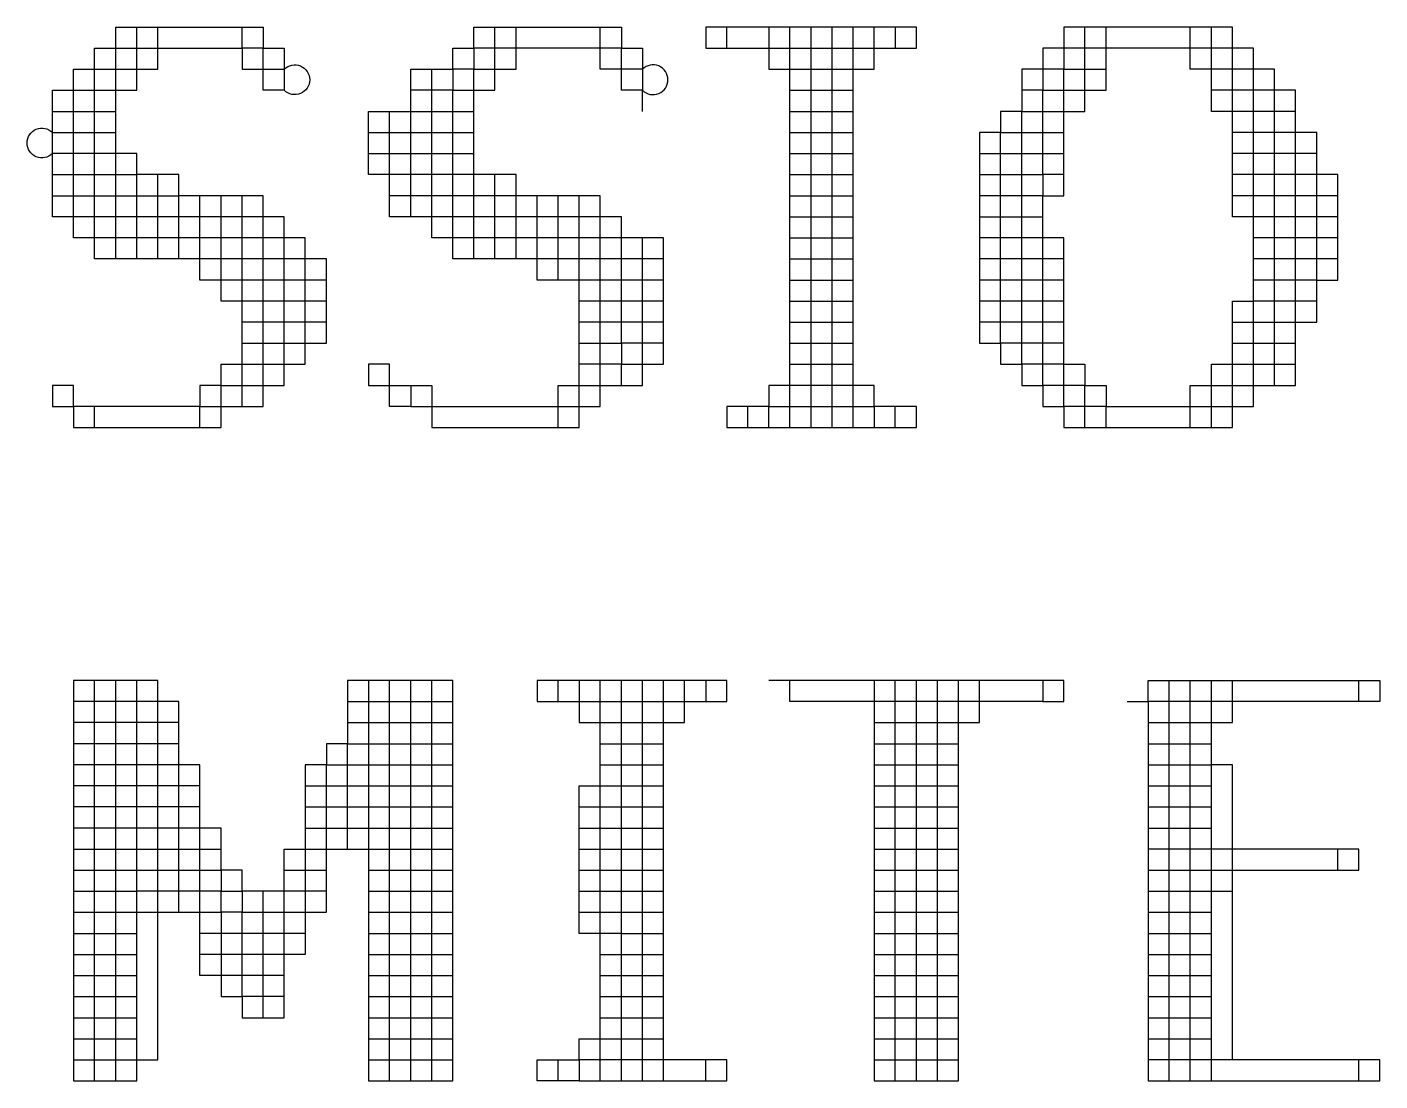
# Model space of a CAD drawing. Header units: millimetres. Extents: x 0 to 841, y 0 to 594.
# Drawn here: x 794.67 to 802.61, y 106.9 to 113.09 of the extents above; entities that cross this region are included whole.
import ezdxf
from ezdxf.enums import TextEntityAlignment as Align

# ---------------------------------------------------------------- set-up
doc = ezdxf.new("R2010")
doc.units = ezdxf.units.MM
doc.layers.add('TEXT', color=255, linetype='Continuous')
doc.styles.add('ECL', font='', dxfattribs={"width": 0.7, "height": 3})
doc.styles.get('ECL').set_extended_font_data('FangSong_GB2312')

# ---------------------------------------------------------------- blocks, each defined once
blk = doc.blocks.new('*U21')
at = {"color": 157, "linetype": 'Continuous'}
for points in [[(31.812, 4.7215), (31.6635, 4.7215), (31.6635, 4.87), (31.515, 4.87), (31.515, 5.0185), (31.3665, 5.0185), (31.3665, 5.167), (31.218, 5.167), (31.0695, 5.167), (30.921, 5.167), (30.7725, 5.167), (30.624, 5.167), (30.4755, 5.167), (30.327, 5.167), (30.1785, 5.167), (30.03, 5.167), (30.03, 5.3155), (30.03, 5.464), (30.03, 5.6125), (29.8815, 5.6125), (29.8815, 5.761), (29.8815, 5.9095), (29.8815, 6.058), (30.03, 6.058), (30.03, 6.2065), (30.1785, 6.2065), (30.1785, 6.355), (30.327, 6.355), (30.327, 6.5035), (31.3665, 6.5035), (31.3665, 6.355), (31.515, 6.355), (31.515, 6.2065), (31.515, 6.058), (31.3665, 6.058), (31.3665, 6.2065), (31.3665, 6.355), (31.218, 6.355), (31.218, 6.5035)], [(38.643, 5.9095), (38.643, 6.058), (38.4945, 6.058), (38.346, 6.058), (38.346, 6.2065), (38.1975, 6.2065), (38.049, 6.2065), (37.9005, 6.2065), (37.9005, 6.355), (37.752, 6.355), (37.6035, 6.355), (37.455, 6.355), (37.3065, 6.355), (37.158, 6.355), (37.0095, 6.355), (37.0095, 6.2065), (36.861, 6.2065), (36.861, 6.058), (36.7125, 6.058)], [(35.079, 6.058), (35.2275, 6.058), (35.376, 6.058), (35.5245, 6.058)], [(38.94, 5.3155), (38.7915, 5.3155), (38.643, 5.3155), (38.643, 5.464), (38.4945, 5.464), (38.4945, 5.6125), (38.346, 5.6125), (38.1975, 5.6125)], [(31.218, 4.276), (31.3665, 4.276), (31.515, 4.276), (31.6635, 4.276), (31.6635, 4.4245), (31.515, 4.4245), (31.3665, 4.4245), (31.218, 4.4245)], [(30.7725, 0.2665), (30.7725, 0.415), (30.7725, 0.5635), (30.7725, 0.712), (30.7725, 0.8605), (30.7725, 1.009), (30.7725, 1.1575), (30.7725, 1.306), (30.7725, 1.4545), (30.7725, 1.603), (30.7725, 1.7515), (30.624, 1.7515), (30.624, 1.9), (30.03, 1.9), (30.03, 1.7515), (30.03, 1.603), (30.03, 1.4545), (30.03, 1.306), (30.03, 1.1575), (30.03, 1.009), (30.03, 0.8605), (30.03, 0.712), (30.03, 0.5635), (30.03, 0.415), (30.03, 0.2665), (30.03, 0.118), (30.03, -0.0305), (30.03, -0.179), (30.03, -0.3275), (30.03, -0.476), (30.03, -0.6245), (30.03, -0.773), (30.03, -0.9215), (30.1785, -0.9215), (30.327, -0.9215), (30.327, -0.773), (30.327, -0.6245), (30.327, -0.476), (30.327, -0.3275), (30.327, -0.179), (30.327, -0.0305), (30.327, 0.118), (30.327, 0.2665), (30.327, 0.415), (30.327, 0.5635), (30.327, 0.712), (30.327, 0.8605), (30.327, 1.009), (30.327, 1.1575), (30.327, 1.306), (30.327, 1.4545), (30.327, 1.603), (30.327, 1.7515), (30.327, 1.9)], [(34.188, -0.9215), (34.188, -0.773), (34.188, -0.6245), (34.188, -0.476), (34.188, -0.3275), (34.188, -0.179), (34.188, -0.0305), (34.188, 0.118), (34.188, 0.2665), (34.188, 0.415), (34.188, 0.5635), (34.188, 0.712), (34.188, 0.8605), (34.188, 1.009), (34.188, 1.1575), (34.188, 1.306), (34.188, 1.4545), (34.188, 1.603), (34.188, 1.7515), (34.188, 1.9)], [(37.6035, 1.306), (37.752, 1.306), (37.9005, 1.306), (38.049, 1.306)], [(38.94, 0.5635), (39.0885, 0.5635), (39.0885, 0.712), (38.1975, 0.712), (38.049, 0.712), (37.9005, 0.712), (37.752, 0.712), (37.6035, 0.712)], [(30.03, 0.5635), (30.1785, 0.5635), (30.327, 0.5635), (30.4755, 0.5635)], [(30.03, 0.2665), (30.1785, 0.2665), (30.327, 0.2665), (30.4755, 0.2665)], [(30.03, 0.118), (30.1785, 0.118), (30.327, 0.118), (30.4755, 0.118)], [(39.0885, -0.9215), (39.237, -0.9215), (39.237, -0.773), (38.1975, -0.773), (38.049, -0.773), (37.9005, -0.773), (37.752, -0.773), (37.6035, -0.773)]]:
    blk.add_lwpolyline(points, dxfattribs=at)
at = {"color": 177, "linetype": 'Continuous'}
for points in [[(31.812, 4.573), (31.6635, 4.573), (31.6635, 4.7215), (31.515, 4.7215), (31.515, 4.87), (31.3665, 4.87), (31.3665, 5.0185), (31.218, 5.0185), (31.0695, 5.0185), (30.921, 5.0185), (30.7725, 5.0185), (30.624, 5.0185), (30.4755, 5.0185), (30.327, 5.0185), (30.1785, 5.0185), (30.1785, 5.167), (30.1785, 5.3155), (30.1785, 5.464), (30.1785, 5.6125), (30.03, 5.6125), (30.03, 5.761), (30.03, 5.9095), (30.1785, 5.9095), (30.1785, 6.058), (30.327, 6.058), (30.4755, 6.058), (30.4755, 6.2065), (30.624, 6.2065), (30.624, 6.355), (30.624, 6.5035)], [(36.4155, 5.6125), (36.564, 5.6125), (36.564, 5.761), (36.7125, 5.761), (36.7125, 5.9095), (36.861, 5.9095), (36.861, 6.058), (37.0095, 6.058), (37.0095, 6.2065), (37.158, 6.2065), (37.3065, 6.2065)], [(38.7915, 5.6125), (38.643, 5.6125), (38.643, 5.761), (38.4945, 5.761), (38.4945, 5.9095), (38.346, 5.9095), (38.346, 6.058), (38.1975, 6.058), (38.049, 6.058)], [(37.0095, 4.1275), (36.861, 4.1275), (36.861, 4.276), (36.7125, 4.276), (36.564, 4.276), (36.564, 4.4245), (36.564, 4.573), (36.564, 4.7215), (36.564, 4.87), (36.564, 5.0185), (36.564, 5.167), (36.564, 5.3155), (36.564, 5.464), (36.7125, 5.464), (36.7125, 5.6125), (36.861, 5.6125), (36.861, 5.761), (37.0095, 5.761)], [(37.3065, 3.682), (37.3065, 3.8305), (37.158, 3.8305), (37.158, 3.979), (37.0095, 3.979), (36.861, 3.979), (36.861, 4.1275), (36.7125, 4.1275), (36.7125, 4.276), (36.7125, 4.4245), (36.7125, 4.573), (36.7125, 4.7215), (36.7125, 4.87), (36.7125, 5.0185), (36.7125, 5.167), (36.7125, 5.3155), (36.7125, 5.464), (36.861, 5.464), (36.861, 5.6125), (37.0095, 5.6125)], [(29.8815, 5.464), (30.03, 5.464), (30.1785, 5.464), (30.327, 5.464), (30.4755, 5.464)], [(32.8515, 4.87), (32.8515, 5.0185), (32.8515, 5.167), (32.8515, 5.3155), (32.8515, 5.464)], [(33, 4.87), (33, 5.0185), (33, 5.167), (33, 5.3155), (33, 5.464)], [(29.8815, 5.3155), (30.03, 5.3155), (30.1785, 5.3155), (30.327, 5.3155), (30.4755, 5.3155), (30.624, 5.3155), (30.7725, 5.3155)], [(31.0695, 3.979), (31.0695, 4.1275), (31.218, 4.1275), (31.3665, 4.1275), (31.515, 4.1275), (31.515, 4.276), (31.515, 4.4245), (31.515, 4.573), (31.515, 4.7215), (31.3665, 4.7215), (31.3665, 4.87), (31.218, 4.87), (31.0695, 4.87), (30.921, 4.87), (30.921, 5.0185), (30.921, 5.167), (30.921, 5.3155)], [(30.921, 3.682), (31.0695, 3.682), (31.0695, 3.8305), (31.0695, 3.979), (31.218, 3.979), (31.3665, 3.979), (31.3665, 4.1275), (31.3665, 4.276), (31.3665, 4.4245), (31.3665, 4.573), (31.3665, 4.7215), (31.218, 4.7215), (31.0695, 4.7215), (31.0695, 4.87), (31.0695, 5.0185), (31.0695, 5.167), (31.0695, 5.3155)], [(33.4455, 4.7215), (33.4455, 4.87), (33.4455, 5.0185), (33.4455, 5.167), (33.4455, 5.3155)], [(35.079, 5.167), (35.2275, 5.167), (35.376, 5.167), (35.5245, 5.167)], [(38.1975, 4.4245), (38.346, 4.4245), (38.4945, 4.4245), (38.643, 4.4245), (38.643, 4.573), (38.4945, 4.573), (38.346, 4.573)], [(35.079, 4.276), (35.2275, 4.276), (35.376, 4.276), (35.5245, 4.276)], [(34.9305, 3.682), (34.9305, 3.8305), (35.079, 3.8305), (35.2275, 3.8305), (35.376, 3.8305), (35.5245, 3.8305), (35.673, 3.8305), (35.673, 3.682)], [(33.4455, 1.7515), (33.594, 1.7515), (33.7425, 1.7515), (33.891, 1.7515), (34.0395, 1.7515), (34.188, 1.7515), (34.3365, 1.7515), (34.3365, 1.9)], [(30.7725, 1.603), (30.624, 1.603), (30.624, 1.7515), (30.4755, 1.7515), (30.327, 1.7515), (30.1785, 1.7515), (30.03, 1.7515)], [(30.7725, 1.4545), (30.624, 1.4545), (30.624, 1.603), (30.4755, 1.603), (30.327, 1.603), (30.1785, 1.603), (30.03, 1.603)], [(31.9605, 1.603), (32.109, 1.603), (32.2575, 1.603), (32.406, 1.603), (32.5545, 1.603), (32.703, 1.603)], [(31.6635, 1.009), (31.812, 1.009), (31.812, 1.1575), (31.9605, 1.1575), (31.9605, 1.306), (32.109, 1.306), (32.2575, 1.306), (32.406, 1.306), (32.5545, 1.306), (32.703, 1.306)], [(31.6635, 0.8605), (31.812, 0.8605), (31.812, 1.009), (31.9605, 1.009), (31.9605, 1.1575), (32.109, 1.1575), (32.2575, 1.1575), (32.406, 1.1575), (32.5545, 1.1575), (32.703, 1.1575)], [(33.891, 1.1575), (34.0395, 1.1575), (34.188, 1.1575)], [(31.3665, -0.476), (31.3665, -0.3275), (31.3665, -0.179), (31.3665, -0.0305), (31.3665, 0.118), (31.3665, 0.2665), (31.3665, 0.415)], [(33.891, 0.118), (34.0395, 0.118), (34.188, 0.118)], [(32.109, -0.179), (32.2575, -0.179), (32.406, -0.179), (32.5545, -0.179), (32.703, -0.179)], [(32.109, -0.3275), (32.2575, -0.3275), (32.406, -0.3275), (32.5545, -0.3275), (32.703, -0.3275)], [(32.109, -0.476), (32.2575, -0.476), (32.406, -0.476), (32.5545, -0.476), (32.703, -0.476)], [(32.109, -0.6245), (32.2575, -0.6245), (32.406, -0.6245), (32.5545, -0.6245), (32.703, -0.6245)], [(33.891, -0.6245), (34.0395, -0.6245), (34.188, -0.6245)]]:
    blk.add_lwpolyline(points, dxfattribs=at)
at = {"color": 165, "linetype": 'Continuous'}
for points in [[(30.4755, 4.87), (30.4755, 5.0185), (30.4755, 5.167), (30.4755, 5.3155), (30.4755, 5.464), (30.4755, 5.6125), (30.327, 5.6125), (30.327, 5.761), (30.327, 5.9095), (30.327, 6.058), (30.327, 6.2065), (30.4755, 6.2065), (30.4755, 6.355), (30.4755, 6.5035)], [(32.406, 5.9095), (32.5545, 5.9095), (32.703, 5.9095), (32.8515, 5.9095), (32.8515, 6.058), (32.8515, 6.2065), (33, 6.2065), (33, 6.355), (33, 6.5035)], [(35.5245, 3.682), (35.5245, 3.8305), (35.5245, 3.979), (35.5245, 4.1275), (35.5245, 4.276), (35.5245, 4.4245), (35.5245, 4.573), (35.5245, 4.7215), (35.5245, 4.87), (35.5245, 5.0185), (35.5245, 5.167), (35.5245, 5.3155), (35.5245, 5.464), (35.5245, 5.6125), (35.5245, 5.761), (35.5245, 5.9095), (35.5245, 6.058), (35.5245, 6.2065), (35.5245, 6.355), (35.5245, 6.5035)], [(37.0095, 5.464), (37.0095, 5.6125), (37.0095, 5.761), (37.0095, 5.9095), (37.0095, 6.058), (37.158, 6.058), (37.158, 6.2065), (37.158, 6.355), (37.158, 6.5035)], [(32.406, 3.8305), (32.2575, 3.8305), (32.2575, 3.979), (32.5545, 3.979), (32.5545, 3.8305), (33.4455, 3.8305), (33.4455, 3.979), (33.594, 3.979), (33.7425, 3.979), (33.891, 3.979), (34.0395, 3.979), (34.0395, 4.1275), (34.188, 4.1275), (34.188, 4.276), (34.188, 4.4245), (34.188, 4.573), (34.188, 4.7215), (34.188, 4.87), (34.188, 5.0185), (33.891, 5.0185), (33.891, 5.167), (33.7425, 5.167), (33.7425, 5.3155), (33.1485, 5.3155), (33.1485, 5.464), (32.8515, 5.464), (32.703, 5.464), (32.5545, 5.464), (32.406, 5.464), (32.2575, 5.464), (32.109, 5.464), (32.109, 5.6125), (32.109, 5.761), (32.109, 5.9095), (32.406, 5.9095)], [(36.861, 5.0185), (36.861, 5.167), (36.861, 5.3155), (36.7125, 5.3155), (36.564, 5.3155), (36.4155, 5.3155)], [(37.0095, 4.87), (36.861, 4.87), (36.861, 5.0185), (36.7125, 5.0185), (36.564, 5.0185), (36.4155, 5.0185)], [(37.0095, 4.7215), (36.861, 4.7215), (36.861, 4.87), (36.7125, 4.87), (36.564, 4.87), (36.4155, 4.87)], [(37.0095, 4.1275), (37.158, 4.1275), (37.158, 3.979), (37.3065, 3.979), (37.3065, 3.8305), (37.9005, 3.8305), (37.9005, 3.979), (38.049, 3.979), (38.049, 4.1275), (38.1975, 4.1275), (38.346, 4.1275), (38.4945, 4.1275), (38.643, 4.1275)], [(32.109, 1.9), (32.109, 1.7515), (32.109, 1.603), (32.109, 1.4545), (32.109, 1.306), (32.109, 1.1575), (32.109, 1.009), (32.109, 0.8605), (32.109, 0.712), (32.109, 0.5635), (32.109, 0.415), (32.109, 0.2665), (32.109, 0.118), (32.109, -0.0305), (32.109, -0.179), (32.109, -0.3275), (32.109, -0.476), (32.109, -0.6245), (32.109, -0.773), (32.109, -0.9215), (32.2575, -0.9215), (32.406, -0.9215), (32.5545, -0.9215), (32.703, -0.9215), (32.703, -0.773), (32.703, -0.6245), (32.703, -0.476), (32.703, -0.3275), (32.703, -0.179), (32.703, -0.0305), (32.703, 0.118), (32.703, 0.2665), (32.703, 0.415), (32.703, 0.5635), (32.703, 0.712), (32.703, 0.8605), (32.703, 1.009), (32.703, 1.1575), (32.703, 1.306), (32.703, 1.4545), (32.703, 1.603), (32.703, 1.7515), (32.703, 1.9), (31.9605, 1.9), (31.9605, 1.7515), (31.9605, 1.603), (31.9605, 1.4545), (31.812, 1.4545), (31.812, 1.306), (31.6635, 1.306), (31.6635, 1.1575), (31.6635, 1.009), (31.6635, 0.8605), (31.6635, 0.712), (31.6635, 0.5635), (31.6635, 0.415), (31.6635, 0.2665), (31.6635, 0.118), (31.6635, -0.0305), (31.515, -0.0305), (31.3665, -0.0305), (31.218, -0.0305), (31.218, 0.118), (31.0695, 0.118), (30.921, 0.118)], [(37.6035, 1.603), (37.752, 1.603), (37.9005, 1.603), (38.049, 1.603), (38.1975, 1.603), (38.1975, 1.7515), (38.1975, 1.9)], [(31.812, 0.415), (31.6635, 0.415), (31.515, 0.415), (31.218, 0.415), (31.218, 0.5635), (31.0695, 0.5635), (31.0695, 0.712), (31.0695, 0.8605), (30.921, 0.8605), (30.7725, 0.8605), (30.624, 0.8605), (30.624, 1.009), (30.4755, 1.009), (30.327, 1.009), (30.1785, 1.009), (30.03, 1.009)], [(30.624, 0.712), (30.624, 0.8605), (30.4755, 0.8605), (30.327, 0.8605), (30.1785, 0.8605), (30.03, 0.8605)], [(37.6035, 0.415), (37.752, 0.415), (37.9005, 0.415), (38.049, 0.415), (38.1975, 0.415), (38.1975, 0.5635), (38.1975, 0.712)], [(30.4755, 0.5635), (30.624, 0.5635), (30.7725, 0.5635), (30.921, 0.5635), (31.0695, 0.5635), (31.0695, 0.415), (31.218, 0.415), (31.218, 0.2665), (31.3665, 0.2665), (31.515, 0.2665), (31.6635, 0.2665), (31.812, 0.2665), (31.812, 0.415), (31.812, 0.5635)]]:
    blk.add_lwpolyline(points, dxfattribs=at)
at = {"color": 251, "linetype": 'Continuous'}
for points in [[(32.406, 5.167), (32.406, 5.3155), (32.406, 5.464), (32.406, 5.6125), (32.406, 5.761), (32.406, 5.9095), (32.406, 6.058), (32.406, 6.2065), (32.703, 6.2065), (32.703, 6.355), (32.8515, 6.355), (32.8515, 6.5035), (33.891, 6.5035), (33.891, 6.355), (34.0395, 6.355), (34.0395, 6.2065), (34.0395, 6.058, 2.414214), (34.0395, 6.2065), (33.891, 6.2065), (33.7425, 6.2065), (33.7425, 6.355), (33.594, 6.355), (33.4455, 6.355), (33.297, 6.355), (33.1485, 6.355), (33, 6.355), (32.8515, 6.355), (32.8515, 6.2065), (32.703, 6.2065), (32.703, 6.058), (32.5545, 6.058), (32.406, 6.058)], [(29.8815, 5.9095), (30.03, 5.9095), (30.03, 6.058), (30.1785, 6.058), (30.1785, 6.2065), (30.327, 6.2065), (30.327, 6.355), (30.4755, 6.355), (30.624, 6.355), (30.7725, 6.355), (30.921, 6.355), (31.0695, 6.355), (31.218, 6.355), (31.218, 6.2065), (31.3665, 6.2065), (31.515, 6.2065, -2.414214), (31.515, 6.058)]]:
    blk.add_lwpolyline(points, format="xyb", dxfattribs=at)
at = {"color": 147, "linetype": 'Continuous'}
for points in [[(33.1485, 4.87), (33.1485, 5.0185), (33, 5.0185), (32.8515, 5.0185), (32.703, 5.0185), (32.703, 5.167), (32.703, 5.3155), (32.703, 5.464), (32.703, 5.6125), (32.703, 5.761), (32.703, 5.9095), (32.703, 6.058), (32.8515, 6.058), (33, 6.058), (33, 6.2065), (33.1485, 6.2065), (33.1485, 6.355), (33.1485, 6.5035)], [(38.94, 5.167), (38.7915, 5.167), (38.643, 5.167), (38.643, 5.3155), (38.4945, 5.3155), (38.4945, 5.464), (38.346, 5.464), (38.1975, 5.464)], [(38.94, 5.0185), (38.7915, 5.0185), (38.643, 5.0185), (38.643, 5.167), (38.4945, 5.167), (38.4945, 5.3155), (38.346, 5.3155), (38.1975, 5.3155)]]:
    blk.add_lwpolyline(points, dxfattribs=at)
at = {"color": 252, "linetype": 'Continuous'}
for points in [[(34.0395, 5.9095), (34.0395, 6.058), (33.891, 6.058), (33.891, 6.2065), (33.891, 6.355), (33.7425, 6.355), (33.7425, 6.5035)], [(35.8215, 6.5035), (35.8215, 6.355), (35.97, 6.355), (35.97, 6.5035), (34.485, 6.5035), (34.485, 6.355), (34.6335, 6.355), (34.6335, 6.5035)], [(38.4945, 5.167), (38.346, 5.167), (38.1975, 5.167), (38.1975, 5.3155), (38.1975, 5.464), (38.1975, 5.6125), (38.1975, 5.761), (38.1975, 5.9095), (38.049, 5.9095), (38.049, 6.058), (38.049, 6.2065), (38.049, 6.355), (38.049, 6.5035)], [(30.03, 3.8305), (30.03, 3.979), (29.8815, 3.979), (29.8815, 3.8305), (30.03, 3.8305)], [(31.0695, 3.979), (30.921, 3.979), (30.921, 3.8305), (30.03, 3.8305), (30.03, 3.682), (30.1785, 3.682), (30.1785, 3.8305)], [(33.7425, -0.9215), (33.7425, -0.773), (33.7425, -0.6245), (33.7425, -0.476), (33.7425, -0.3275), (33.7425, -0.179), (33.7425, -0.0305), (33.7425, 0.118), (33.7425, 0.2665), (33.7425, 0.415), (33.7425, 0.5635), (33.7425, 0.712), (33.7425, 0.8605), (33.7425, 1.009), (33.7425, 1.1575), (33.7425, 1.306), (33.7425, 1.4545), (33.7425, 1.603), (33.7425, 1.7515), (33.7425, 1.9)], [(33.4455, -0.9215), (33.297, -0.9215), (33.297, -0.773), (33.594, -0.773), (33.594, -0.6245), (33.7425, -0.6245), (33.891, -0.6245)]]:
    blk.add_lwpolyline(points, dxfattribs=at)
at = {"color": 251, "linetype": 'Continuous'}
for points in [[(34.9305, 6.5035), (34.9305, 6.355), (34.9305, 6.2065), (35.079, 6.2065), (35.2275, 6.2065), (35.376, 6.2065), (35.5245, 6.2065), (35.673, 6.2065), (35.673, 6.355), (35.673, 6.5035)], [(34.188, 4.573), (34.0395, 4.573), (33.891, 4.573), (33.891, 4.7215), (33.7425, 4.7215), (33.594, 4.7215), (33.4455, 4.7215), (33.297, 4.7215), (33.297, 4.87), (33.1485, 4.87), (33, 4.87), (32.8515, 4.87), (32.703, 4.87), (32.703, 5.0185), (32.5545, 5.0185), (32.5545, 5.167), (32.406, 5.167), (32.2575, 5.167), (32.2575, 5.3155), (32.2575, 5.464), (32.2575, 5.6125), (32.2575, 5.761), (32.2575, 5.9095)], [(38.049, 3.682), (38.049, 3.8305), (38.1975, 3.8305), (38.1975, 3.979), (38.1975, 4.1275), (38.1975, 4.276), (38.1975, 4.4245), (38.1975, 4.573), (38.346, 4.573)], [(34.782, 3.682), (34.9305, 3.682), (35.079, 3.682), (35.2275, 3.682), (35.376, 3.682), (35.5245, 3.682), (35.673, 3.682), (35.8215, 3.682), (35.8215, 3.8305)], [(34.485, 1.9), (34.485, 1.7515), (34.6335, 1.7515), (34.6335, 1.9), (33.297, 1.9), (33.297, 1.7515), (33.4455, 1.7515), (33.4455, 1.9)], [(36.861, 1.9), (36.861, 1.7515), (37.0095, 1.7515), (37.0095, 1.9), (34.9305, 1.9)], [(37.455, 1.7515), (37.6035, 1.7515), (37.6035, 1.9), (39.237, 1.9), (39.237, 1.7515), (39.0885, 1.7515), (39.0885, 1.9)], [(31.515, -0.3275), (31.3665, -0.3275), (31.218, -0.3275), (31.218, -0.179), (31.0695, -0.179), (30.921, -0.179), (30.921, -0.0305), (30.921, 0.118), (30.921, 0.2665), (30.921, 0.415), (30.921, 0.5635), (30.921, 0.712), (30.921, 0.8605), (30.921, 1.009), (30.921, 1.1575), (30.921, 1.306), (30.7725, 1.306)], [(33.594, 1.009), (33.7425, 1.009), (33.891, 1.009), (34.0395, 1.009), (34.188, 1.009)], [(33.594, 0.8605), (33.7425, 0.8605), (33.891, 0.8605), (34.0395, 0.8605), (34.188, 0.8605)], [(33.594, 0.712), (33.7425, 0.712), (33.891, 0.712), (34.0395, 0.712), (34.188, 0.712)], [(33.594, 0.5635), (33.7425, 0.5635), (33.891, 0.5635), (34.0395, 0.5635), (34.188, 0.5635)], [(33.594, 0.415), (33.7425, 0.415), (33.891, 0.415), (34.0395, 0.415), (34.188, 0.415)], [(33.594, 0.2665), (33.7425, 0.2665), (33.891, 0.2665), (34.0395, 0.2665), (34.188, 0.2665)], [(33.594, -0.9215), (33.7425, -0.9215), (33.891, -0.9215), (34.0395, -0.9215), (34.188, -0.9215), (34.3365, -0.9215), (34.485, -0.9215), (34.485, -0.773)]]:
    blk.add_lwpolyline(points, dxfattribs=at)
at = {"color": 217, "linetype": 'Continuous'}
blk.add_lwpolyline([(35.079, 3.682), (35.079, 3.8305), (35.079, 3.979), (35.079, 4.1275), (35.079, 4.276), (35.079, 4.4245), (35.079, 4.573), (35.079, 4.7215), (35.079, 4.87), (35.079, 5.0185), (35.079, 5.167), (35.079, 5.3155), (35.079, 5.464), (35.079, 5.6125), (35.079, 5.761), (35.079, 5.9095), (35.079, 6.058), (35.079, 6.2065), (35.079, 6.355), (35.079, 6.5035)], dxfattribs=at)
at = {"color": 166, "linetype": 'Continuous'}
for points in [[(35.2275, 3.682), (35.2275, 3.8305), (35.2275, 3.979), (35.2275, 4.1275), (35.2275, 4.276), (35.2275, 4.4245), (35.2275, 4.573), (35.2275, 4.7215), (35.2275, 4.87), (35.2275, 5.0185), (35.2275, 5.167), (35.2275, 5.3155), (35.2275, 5.464), (35.2275, 5.6125), (35.2275, 5.761), (35.2275, 5.9095), (35.2275, 6.058), (35.2275, 6.2065), (35.2275, 6.355), (35.2275, 6.5035)], [(34.188, 4.7215), (34.0395, 4.7215), (33.891, 4.7215), (33.891, 4.87), (33.7425, 4.87), (33.7425, 5.0185), (33.594, 5.0185), (33.4455, 5.0185), (33.297, 5.0185), (33.1485, 5.0185), (33.1485, 5.167), (33, 5.167), (32.8515, 5.167), (32.703, 5.167), (32.5545, 5.167), (32.5545, 5.3155), (32.5545, 5.464), (32.5545, 5.6125), (32.5545, 5.761), (32.5545, 5.9095), (32.5545, 6.058), (32.5545, 6.2065)], [(38.4945, 3.979), (38.4945, 4.1275), (38.4945, 4.276), (38.4945, 4.4245), (38.4945, 4.573), (38.4945, 4.7215), (38.4945, 4.87), (38.4945, 5.0185), (38.4945, 5.167)], [(32.2575, -0.9215), (32.2575, -0.773), (32.2575, -0.6245), (32.2575, -0.476), (32.2575, -0.3275), (32.2575, -0.179), (32.2575, -0.0305), (32.2575, 0.118), (32.2575, 0.2665), (32.2575, 0.415), (32.2575, 0.5635), (32.2575, 0.712), (32.2575, 0.8605), (32.2575, 1.009), (32.2575, 1.1575), (32.2575, 1.306), (32.2575, 1.4545), (32.2575, 1.603), (32.2575, 1.7515), (32.2575, 1.9)], [(32.406, -0.9215), (32.406, -0.773), (32.406, -0.6245), (32.406, -0.476), (32.406, -0.3275), (32.406, -0.179), (32.406, -0.0305), (32.406, 0.118), (32.406, 0.2665), (32.406, 0.415), (32.406, 0.5635), (32.406, 0.712), (32.406, 0.8605), (32.406, 1.009), (32.406, 1.1575), (32.406, 1.306), (32.406, 1.4545), (32.406, 1.603), (32.406, 1.7515), (32.406, 1.9)], [(34.0395, -0.9215), (34.0395, -0.773), (34.0395, -0.6245), (34.0395, -0.476), (34.0395, -0.3275), (34.0395, -0.179), (34.0395, -0.0305), (34.0395, 0.118), (34.0395, 0.2665), (34.0395, 0.415), (34.0395, 0.5635), (34.0395, 0.712), (34.0395, 0.8605), (34.0395, 1.009), (34.0395, 1.1575), (34.0395, 1.306), (34.0395, 1.4545), (34.0395, 1.603), (34.0395, 1.7515), (34.0395, 1.9)], [(36.1185, -0.9215), (36.1185, -0.773), (36.1185, -0.6245), (36.1185, -0.476), (36.1185, -0.3275), (36.1185, -0.179), (36.1185, -0.0305), (36.1185, 0.118), (36.1185, 0.2665), (36.1185, 0.415), (36.1185, 0.5635), (36.1185, 0.712), (36.1185, 0.8605), (36.1185, 1.009), (36.1185, 1.1575), (36.1185, 1.306), (36.1185, 1.4545), (36.1185, 1.603), (36.1185, 1.7515), (36.1185, 1.9)], [(37.752, -0.9215), (37.752, -0.773), (37.752, -0.6245), (37.752, -0.476), (37.752, -0.3275), (37.752, -0.179), (37.752, -0.0305), (37.752, 0.118), (37.752, 0.2665), (37.752, 0.415), (37.752, 0.5635), (37.752, 0.712), (37.752, 0.8605), (37.752, 1.009), (37.752, 1.1575), (37.752, 1.306), (37.752, 1.4545), (37.752, 1.603), (37.752, 1.7515), (37.752, 1.9)]]:
    blk.add_lwpolyline(points, dxfattribs=at)
at = {"color": 156, "linetype": 'Continuous'}
for points in [[(35.376, 3.682), (35.376, 3.8305), (35.376, 3.979), (35.376, 4.1275), (35.376, 4.276), (35.376, 4.4245), (35.376, 4.573), (35.376, 4.7215), (35.376, 4.87), (35.376, 5.0185), (35.376, 5.167), (35.376, 5.3155), (35.376, 5.464), (35.376, 5.6125), (35.376, 5.761), (35.376, 5.9095), (35.376, 6.058), (35.376, 6.2065), (35.376, 6.355), (35.376, 6.5035)], [(30.7725, 4.87), (30.7725, 5.0185), (30.7725, 5.167), (30.7725, 5.3155)], [(34.188, 4.87), (34.0395, 4.87), (33.891, 4.87), (33.891, 5.0185), (33.7425, 5.0185), (33.7425, 5.167), (33.594, 5.167), (33.4455, 5.167), (33.297, 5.167), (33.1485, 5.167), (33.1485, 5.3155), (33, 5.3155), (32.8515, 5.3155), (32.703, 5.3155), (32.5545, 5.3155), (32.406, 5.3155), (32.2575, 5.3155)], [(38.7915, 4.7215), (38.643, 4.7215), (38.643, 4.87), (38.4945, 4.87), (38.346, 4.87)], [(30.4755, 0.8605), (30.4755, 1.009), (30.4755, 1.1575), (30.4755, 1.306), (30.4755, 1.4545), (30.4755, 1.603), (30.4755, 1.7515), (30.4755, 1.9)], [(37.9005, -0.9215), (37.9005, -0.773), (37.9005, -0.6245), (37.9005, -0.476), (37.9005, -0.3275), (37.9005, -0.179), (37.9005, -0.0305), (37.9005, 0.118), (37.9005, 0.2665), (37.9005, 0.415), (37.9005, 0.5635), (37.9005, 0.712), (37.9005, 0.8605), (37.9005, 1.009), (37.9005, 1.1575), (37.9005, 1.306), (37.9005, 1.4545), (37.9005, 1.603), (37.9005, 1.7515), (37.9005, 1.9)], [(30.7725, 1.306), (30.624, 1.306), (30.624, 1.4545), (30.4755, 1.4545), (30.327, 1.4545), (30.1785, 1.4545), (30.03, 1.4545)], [(30.921, 1.1575), (30.7725, 1.1575), (30.624, 1.1575), (30.624, 1.306), (30.4755, 1.306), (30.327, 1.306), (30.1785, 1.306), (30.03, 1.306)], [(30.921, 1.009), (30.7725, 1.009), (30.624, 1.009), (30.624, 1.1575), (30.4755, 1.1575), (30.327, 1.1575), (30.1785, 1.1575), (30.03, 1.1575)], [(32.109, 0.415), (32.2575, 0.415), (32.406, 0.415), (32.5545, 0.415), (32.703, 0.415)], [(32.109, 0.2665), (32.2575, 0.2665), (32.406, 0.2665), (32.5545, 0.2665), (32.703, 0.2665)], [(32.109, 0.118), (32.2575, 0.118), (32.406, 0.118), (32.5545, 0.118), (32.703, 0.118)], [(32.109, -0.0305), (32.2575, -0.0305), (32.406, -0.0305), (32.5545, -0.0305), (32.703, -0.0305)]]:
    blk.add_lwpolyline(points, dxfattribs=at)
at = {"color": 175, "linetype": 'Continuous'}
for points in [[(36.4155, 5.464), (36.564, 5.464), (36.564, 5.6125), (36.7125, 5.6125), (36.7125, 5.761), (36.861, 5.761), (36.861, 5.9095), (37.0095, 5.9095), (37.158, 5.9095), (37.158, 6.058), (37.3065, 6.058), (37.3065, 6.2065), (37.3065, 6.355), (37.3065, 6.5035)], [(37.9005, 3.682), (37.9005, 3.8305), (38.049, 3.8305), (38.049, 3.979), (38.1975, 3.979), (38.346, 3.979), (38.4945, 3.979), (38.643, 3.979), (38.643, 4.1275), (38.643, 4.276), (38.643, 4.4245), (38.7915, 4.4245), (38.7915, 4.573), (38.7915, 4.7215), (38.7915, 4.87), (38.7915, 5.0185), (38.7915, 5.167), (38.7915, 5.3155), (38.7915, 5.464), (38.7915, 5.6125), (38.7915, 5.761), (38.643, 5.761), (38.643, 5.9095), (38.4945, 5.9095), (38.4945, 6.058), (38.4945, 6.2065), (38.346, 6.2065), (38.346, 6.355), (38.1975, 6.355), (38.1975, 6.5035), (37.0095, 6.5035), (37.0095, 6.355), (36.861, 6.355), (36.861, 6.2065), (36.7125, 6.2065), (36.7125, 6.058), (36.7125, 5.9095), (36.564, 5.9095), (36.564, 5.761), (36.4155, 5.761), (36.4155, 5.6125), (36.4155, 5.464), (36.4155, 5.3155), (36.4155, 5.167), (36.4155, 5.0185), (36.4155, 4.87), (36.4155, 4.7215), (36.4155, 4.573), (36.4155, 4.4245), (36.4155, 4.276), (36.564, 4.276), (36.564, 4.1275), (36.7125, 4.1275), (36.7125, 3.979), (36.861, 3.979), (36.861, 3.8305), (37.0095, 3.8305), (37.0095, 3.682), (37.158, 3.682), (37.3065, 3.682), (37.455, 3.682), (37.6035, 3.682), (37.752, 3.682), (37.9005, 3.682), (38.049, 3.682), (38.1975, 3.682), (38.1975, 3.8305), (38.346, 3.8305), (38.346, 3.979), (38.346, 4.1275), (38.346, 4.276), (38.346, 4.4245), (38.346, 4.573), (38.346, 4.7215), (38.346, 4.87), (38.346, 5.0185), (38.346, 5.167), (38.346, 5.3155), (38.346, 5.464), (38.346, 5.6125), (38.346, 5.761), (38.346, 5.9095), (38.1975, 5.9095), (38.1975, 6.058), (38.1975, 6.2065), (38.1975, 6.355), (38.049, 6.355), (37.9005, 6.355), (37.9005, 6.5035)], [(32.109, 5.761), (32.2575, 5.761), (32.406, 5.761), (32.5545, 5.761), (32.703, 5.761), (32.8515, 5.761)], [(32.109, 5.6125), (32.2575, 5.6125), (32.406, 5.6125), (32.5545, 5.6125), (32.703, 5.6125), (32.8515, 5.6125)], [(37.0095, 4.573), (36.861, 4.573), (36.861, 4.7215), (36.7125, 4.7215), (36.564, 4.7215), (36.4155, 4.7215)], [(37.0095, 4.4245), (36.861, 4.4245), (36.861, 4.573), (36.7125, 4.573), (36.564, 4.573), (36.4155, 4.573)], [(35.673, 1.603), (35.8215, 1.603), (35.97, 1.603), (36.1185, 1.603), (36.267, 1.603), (36.4155, 1.603), (36.4155, 1.7515), (36.4155, 1.9)], [(30.921, 0.2665), (31.0695, 0.2665), (31.0695, 0.118), (31.0695, -0.0305), (31.0695, -0.179), (31.0695, -0.3275), (31.218, -0.3275), (31.218, -0.476), (31.3665, -0.476), (31.515, -0.476), (31.515, -0.3275), (31.515, -0.179), (31.515, -0.0305), (31.515, 0.118), (31.515, 0.2665), (31.515, 0.415), (31.515, 0.5635), (31.515, 0.712), (31.6635, 0.712), (31.812, 0.712), (31.812, 0.8605), (31.9605, 0.8605), (31.9605, 1.009), (32.109, 1.009), (32.2575, 1.009), (32.406, 1.009), (32.5545, 1.009), (32.703, 1.009)], [(31.515, 0.5635), (31.6635, 0.5635), (31.812, 0.5635), (31.812, 0.712), (31.9605, 0.712), (31.9605, 0.8605), (32.109, 0.8605), (32.2575, 0.8605), (32.406, 0.8605), (32.5545, 0.8605), (32.703, 0.8605)], [(31.6635, 0.118), (31.515, 0.118), (31.3665, 0.118), (31.218, 0.118), (31.218, 0.2665), (31.0695, 0.2665), (31.0695, 0.415), (30.921, 0.415), (30.7725, 0.415), (30.624, 0.415), (30.4755, 0.415)]]:
    blk.add_lwpolyline(points, dxfattribs=at)
at = {"color": 167, "linetype": 'Continuous'}
for points in [[(34.6335, 6.355), (34.782, 6.355), (34.9305, 6.355), (35.079, 6.355), (35.2275, 6.355), (35.376, 6.355), (35.5245, 6.355), (35.673, 6.355), (35.8215, 6.355)], [(30.327, 4.87), (30.327, 5.0185), (30.327, 5.167), (30.327, 5.3155), (30.327, 5.464), (30.327, 5.6125), (30.1785, 5.6125), (30.1785, 5.761), (30.1785, 5.9095), (30.327, 5.9095)], [(35.079, 5.9095), (35.2275, 5.9095), (35.376, 5.9095), (35.5245, 5.9095)], [(29.8815, 5.761), (30.03, 5.761), (30.1785, 5.761), (30.327, 5.761)], [(35.079, 5.761), (35.2275, 5.761), (35.376, 5.761), (35.5245, 5.761)], [(38.7915, 5.464), (38.643, 5.464), (38.643, 5.6125), (38.4945, 5.6125), (38.4945, 5.761), (38.346, 5.761), (38.1975, 5.761)], [(35.079, 5.6125), (35.2275, 5.6125), (35.376, 5.6125), (35.5245, 5.6125)], [(30.624, 4.87), (30.624, 5.0185), (30.624, 5.167), (30.624, 5.3155), (30.624, 5.464)], [(36.4155, 5.167), (36.564, 5.167), (36.7125, 5.167), (36.861, 5.167)], [(33.594, 4.276), (33.7425, 4.276), (33.891, 4.276), (33.891, 4.1275), (34.0395, 4.1275), (34.0395, 4.276), (34.0395, 4.4245), (34.0395, 4.573), (34.0395, 4.7215), (34.0395, 4.87), (34.0395, 5.0185)], [(35.079, 5.0185), (35.2275, 5.0185), (35.376, 5.0185), (35.5245, 5.0185)], [(35.079, 4.87), (35.2275, 4.87), (35.376, 4.87), (35.5245, 4.87)], [(35.079, 4.7215), (35.2275, 4.7215), (35.376, 4.7215), (35.5245, 4.7215)], [(38.7915, 4.573), (38.643, 4.573), (38.643, 4.7215), (38.4945, 4.7215), (38.346, 4.7215)], [(35.079, 4.573), (35.2275, 4.573), (35.376, 4.573), (35.5245, 4.573)], [(35.079, 4.4245), (35.2275, 4.4245), (35.376, 4.4245), (35.5245, 4.4245)], [(38.1975, 4.276), (38.346, 4.276), (38.4945, 4.276), (38.643, 4.276)], [(35.079, 4.1275), (35.2275, 4.1275), (35.376, 4.1275), (35.5245, 4.1275)], [(39.0885, 1.7515), (38.94, 1.7515), (38.7915, 1.7515), (38.643, 1.7515), (38.4945, 1.7515), (38.346, 1.7515), (38.1975, 1.7515), (38.049, 1.7515), (37.9005, 1.7515), (37.752, 1.7515), (37.6035, 1.7515), (37.6035, 1.603), (37.6035, 1.4545), (37.6035, 1.306), (37.6035, 1.1575), (37.6035, 1.009), (37.6035, 0.8605), (37.6035, 0.712), (37.6035, 0.5635), (37.6035, 0.415), (37.6035, 0.2665), (37.6035, 0.118), (37.6035, -0.0305), (37.6035, -0.179), (37.6035, -0.3275), (37.6035, -0.476), (37.6035, -0.6245), (37.6035, -0.773), (37.6035, -0.9215), (37.752, -0.9215), (37.9005, -0.9215), (38.049, -0.9215), (38.1975, -0.9215), (38.346, -0.9215), (38.4945, -0.9215), (38.643, -0.9215), (38.7915, -0.9215), (38.94, -0.9215), (39.0885, -0.9215), (39.0885, -0.773)], [(31.6635, 1.1575), (31.812, 1.1575), (31.812, 1.306), (31.9605, 1.306), (31.9605, 1.4545), (32.109, 1.4545), (32.2575, 1.4545), (32.406, 1.4545), (32.5545, 1.4545), (32.703, 1.4545)], [(37.6035, 1.4545), (37.752, 1.4545), (37.9005, 1.4545), (38.049, 1.4545)], [(37.6035, 1.1575), (37.752, 1.1575), (37.9005, 1.1575), (38.049, 1.1575)], [(37.6035, 1.009), (37.752, 1.009), (37.9005, 1.009), (38.049, 1.009)], [(37.6035, 0.8605), (37.752, 0.8605), (37.9005, 0.8605), (38.049, 0.8605)], [(30.03, 0.712), (30.1785, 0.712), (30.327, 0.712), (30.4755, 0.712)], [(37.6035, 0.5635), (37.752, 0.5635), (37.9005, 0.5635), (38.049, 0.5635), (38.1975, 0.5635), (38.346, 0.5635), (38.4945, 0.5635), (38.643, 0.5635), (38.7915, 0.5635), (38.94, 0.5635), (38.94, 0.712)], [(30.03, 0.415), (30.1785, 0.415), (30.327, 0.415), (30.4755, 0.415)], [(37.6035, 0.2665), (37.752, 0.2665), (37.9005, 0.2665), (38.049, 0.2665)], [(30.03, -0.0305), (30.1785, -0.0305), (30.327, -0.0305), (30.4755, -0.0305)], [(33.7425, -0.0305), (33.891, -0.0305), (34.0395, -0.0305), (34.188, -0.0305)], [(37.6035, -0.0305), (37.752, -0.0305), (37.9005, -0.0305), (38.049, -0.0305)], [(30.03, -0.179), (30.1785, -0.179), (30.327, -0.179), (30.4755, -0.179)], [(33.7425, -0.179), (33.891, -0.179), (34.0395, -0.179), (34.188, -0.179)], [(37.6035, -0.179), (37.752, -0.179), (37.9005, -0.179), (38.049, -0.179)], [(30.03, -0.3275), (30.1785, -0.3275), (30.327, -0.3275), (30.4755, -0.3275)], [(33.7425, -0.3275), (33.891, -0.3275), (34.0395, -0.3275), (34.188, -0.3275)], [(37.6035, -0.3275), (37.752, -0.3275), (37.9005, -0.3275), (38.049, -0.3275)], [(30.03, -0.476), (30.1785, -0.476), (30.327, -0.476), (30.4755, -0.476)], [(33.7425, -0.476), (33.891, -0.476), (34.0395, -0.476), (34.188, -0.476)], [(37.6035, -0.476), (37.752, -0.476), (37.9005, -0.476), (38.049, -0.476)], [(30.03, -0.6245), (30.1785, -0.6245), (30.327, -0.6245), (30.4755, -0.6245)], [(37.6035, -0.6245), (37.752, -0.6245), (37.9005, -0.6245), (38.049, -0.6245)]]:
    blk.add_lwpolyline(points, dxfattribs=at)
at = {"color": 161, "linetype": 'Continuous'}
for points in [[(32.8515, 5.464), (32.8515, 5.6125), (32.8515, 5.761), (32.8515, 5.9095)], [(38.1975, 0.712), (38.1975, 0.8605), (38.1975, 1.009), (38.1975, 1.1575), (38.1975, 1.306), (38.049, 1.306)], [(30.327, -0.9215), (30.4755, -0.9215), (30.4755, -0.773), (30.624, -0.773), (30.624, -0.6245), (30.624, -0.476), (30.624, -0.3275), (30.624, -0.179), (30.624, -0.0305), (30.624, 0.118), (30.624, 0.2665), (30.624, 0.415), (30.624, 0.5635), (30.624, 0.712)]]:
    blk.add_lwpolyline(points, dxfattribs=at)
at = {"color": 185, "linetype": 'Continuous'}
blk.add_lwpolyline([(31.812, 4.4245), (31.6635, 4.4245), (31.6635, 4.573), (31.515, 4.573), (31.3665, 4.573), (31.218, 4.573), (31.0695, 4.573), (31.0695, 4.7215), (30.921, 4.7215), (30.921, 4.87), (30.7725, 4.87), (30.624, 4.87), (30.4755, 4.87), (30.327, 4.87), (30.1785, 4.87), (30.1785, 5.0185), (30.03, 5.0185), (30.03, 5.167), (29.8815, 5.167), (29.8815, 5.3155), (29.8815, 5.464), (29.8815, 5.6125, -2.414214), (29.8815, 5.761)], format="xyb", dxfattribs=at)
at = {"color": 155, "linetype": 'Continuous'}
for points in [[(30.1785, 3.682), (30.327, 3.682), (30.4755, 3.682), (30.624, 3.682), (30.7725, 3.682), (30.921, 3.682), (30.921, 3.8305), (31.0695, 3.8305), (31.218, 3.8305), (31.3665, 3.8305), (31.3665, 3.979), (31.515, 3.979), (31.515, 4.1275), (31.6635, 4.1275), (31.6635, 4.276), (31.812, 4.276), (31.812, 4.4245), (31.812, 4.573), (31.812, 4.7215), (31.812, 4.87), (31.6635, 4.87), (31.6635, 5.0185), (31.515, 5.0185), (31.515, 5.167), (31.3665, 5.167), (31.3665, 5.3155), (30.7725, 5.3155), (30.7725, 5.464), (30.4755, 5.464)], [(32.2575, 3.979), (32.2575, 4.1275), (32.109, 4.1275), (32.109, 3.979), (32.2575, 3.979)], [(30.4755, 0.712), (30.624, 0.712), (30.7725, 0.712), (30.921, 0.712), (31.0695, 0.712)]]:
    blk.add_lwpolyline(points, dxfattribs=at)
at = {"color": 187, "linetype": 'Continuous'}
for points in [[(35.079, 5.464), (35.2275, 5.464), (35.376, 5.464), (35.5245, 5.464)], [(35.079, 5.3155), (35.2275, 5.3155), (35.376, 5.3155), (35.5245, 5.3155)], [(34.188, 4.4245), (34.0395, 4.4245), (33.891, 4.4245), (33.891, 4.573), (33.7425, 4.573), (33.594, 4.573)], [(37.0095, 4.276), (36.861, 4.276), (36.861, 4.4245), (36.7125, 4.4245), (36.564, 4.4245), (36.4155, 4.4245)], [(36.861, 1.7515), (36.7125, 1.7515), (36.564, 1.7515), (36.4155, 1.7515), (36.267, 1.7515), (36.1185, 1.7515), (35.97, 1.7515), (35.8215, 1.7515), (35.673, 1.7515), (35.5245, 1.7515), (35.376, 1.7515), (35.2275, 1.7515), (35.079, 1.7515), (35.079, 1.9)], [(33.7425, 1.4545), (33.891, 1.4545), (34.0395, 1.4545), (34.188, 1.4545)], [(35.673, 1.4545), (35.8215, 1.4545), (35.97, 1.4545), (36.1185, 1.4545), (36.267, 1.4545)], [(31.515, -0.179), (31.3665, -0.179), (31.218, -0.179), (31.218, -0.0305), (31.0695, -0.0305), (30.921, -0.0305)], [(35.673, -0.773), (35.8215, -0.773), (35.97, -0.773), (36.1185, -0.773), (36.267, -0.773)]]:
    blk.add_lwpolyline(points, dxfattribs=at)
at = {"color": 143, "linetype": 'Continuous'}
for points in [[(36.861, 5.3155), (37.0095, 5.3155), (37.0095, 5.464), (36.861, 5.464), (36.861, 5.3155)], [(38.7915, 4.7215), (38.94, 4.7215), (38.94, 4.87), (38.94, 5.0185), (38.94, 5.167), (38.94, 5.3155), (38.94, 5.464), (38.7915, 5.464)], [(30.4755, 0.2665), (30.624, 0.2665), (30.7725, 0.2665), (30.921, 0.2665)]]:
    blk.add_lwpolyline(points, dxfattribs=at)
at = {"color": 197, "linetype": 'Continuous'}
for points in [[(31.218, 3.8305), (31.218, 3.979), (31.218, 4.1275), (31.218, 4.276), (31.218, 4.4245), (31.218, 4.573), (31.218, 4.7215), (31.218, 4.87), (31.218, 5.0185), (31.218, 5.167), (31.218, 5.3155)], [(34.188, 4.276), (34.0395, 4.276), (33.891, 4.276), (33.891, 4.4245), (33.7425, 4.4245), (33.594, 4.4245)], [(33.7425, 1.306), (33.891, 1.306), (34.0395, 1.306), (34.188, 1.306)], [(35.673, 1.306), (35.8215, 1.306), (35.97, 1.306), (36.1185, 1.306), (36.267, 1.306)], [(35.673, 1.1575), (35.8215, 1.1575), (35.97, 1.1575), (36.1185, 1.1575), (36.267, 1.1575)], [(35.673, 1.009), (35.8215, 1.009), (35.97, 1.009), (36.1185, 1.009), (36.267, 1.009)], [(35.673, 0.5635), (35.8215, 0.5635), (35.97, 0.5635), (36.1185, 0.5635), (36.267, 0.5635)], [(35.673, 0.415), (35.8215, 0.415), (35.97, 0.415), (36.1185, 0.415), (36.267, 0.415)], [(35.673, 0.2665), (35.8215, 0.2665), (35.97, 0.2665), (36.1185, 0.2665), (36.267, 0.2665)], [(35.673, 0.118), (35.8215, 0.118), (35.97, 0.118), (36.1185, 0.118), (36.267, 0.118)], [(35.673, -0.0305), (35.8215, -0.0305), (35.97, -0.0305), (36.1185, -0.0305), (36.267, -0.0305)], [(35.673, -0.179), (35.8215, -0.179), (35.97, -0.179), (36.1185, -0.179), (36.267, -0.179)], [(35.673, -0.3275), (35.8215, -0.3275), (35.97, -0.3275), (36.1185, -0.3275), (36.267, -0.3275)], [(35.673, -0.6245), (35.8215, -0.6245), (35.97, -0.6245), (36.1185, -0.6245), (36.267, -0.6245)], [(34.485, -0.9215), (34.6335, -0.9215), (34.6335, -0.773), (34.188, -0.773), (34.0395, -0.773), (33.891, -0.773), (33.7425, -0.773), (33.594, -0.773), (33.594, -0.9215), (33.4455, -0.9215), (33.4455, -0.773)]]:
    blk.add_lwpolyline(points, dxfattribs=at)
at = {"color": 207, "linetype": 'Continuous'}
for points in [[(32.406, 3.979), (32.406, 3.8305), (32.5545, 3.8305), (32.5545, 3.682), (32.703, 3.682), (32.8515, 3.682), (33, 3.682), (33.1485, 3.682), (33.297, 3.682), (33.4455, 3.682), (33.594, 3.682), (33.594, 3.8305), (33.7425, 3.8305), (33.7425, 3.979), (33.7425, 4.1275), (33.7425, 4.276), (33.7425, 4.4245), (33.7425, 4.573), (33.7425, 4.7215), (33.7425, 4.87), (33.594, 4.87), (33.4455, 4.87), (33.297, 4.87), (33.297, 5.0185), (33.297, 5.167), (33.297, 5.3155)], [(33.891, 3.979), (33.891, 4.1275), (33.7425, 4.1275), (33.594, 4.1275)], [(35.673, 0.8605), (35.8215, 0.8605), (35.97, 0.8605), (36.1185, 0.8605), (36.267, 0.8605)], [(35.673, 0.712), (35.8215, 0.712), (35.97, 0.712), (36.1185, 0.712), (36.267, 0.712)], [(35.673, -0.476), (35.8215, -0.476), (35.97, -0.476), (36.1185, -0.476), (36.267, -0.476)]]:
    blk.add_lwpolyline(points, dxfattribs=at)
at = {"color": 185, "linetype": 'Continuous'}
for points in [[(33.4455, 3.682), (33.4455, 3.8305), (33.594, 3.8305), (33.594, 3.979), (33.594, 4.1275), (33.594, 4.276), (33.594, 4.4245), (33.594, 4.573), (33.594, 4.7215), (33.594, 4.87), (33.594, 5.0185), (33.594, 5.167), (33.594, 5.3155)], [(33.594, 1.9), (33.594, 1.7515), (33.594, 1.603), (33.7425, 1.603), (33.891, 1.603), (34.0395, 1.603), (34.188, 1.603), (34.3365, 1.603), (34.3365, 1.7515), (34.485, 1.7515)]]:
    blk.add_lwpolyline(points, dxfattribs=at)
at = {"color": 163, "linetype": 'Continuous'}
for points in [[(37.158, 3.682), (37.158, 3.8305), (37.0095, 3.8305), (37.0095, 3.979), (37.0095, 4.1275), (37.0095, 4.276), (37.0095, 4.4245), (37.0095, 4.573), (37.0095, 4.7215), (37.0095, 4.87), (37.0095, 5.0185), (36.861, 5.0185)], [(38.049, -0.9215), (38.049, -0.773), (38.049, -0.6245), (38.049, -0.476), (38.049, -0.3275), (38.049, -0.179), (38.049, -0.0305), (38.049, 0.118), (38.049, 0.2665), (38.049, 0.415), (38.049, 0.5635), (38.049, 0.712), (38.049, 0.8605), (38.049, 1.009), (38.049, 1.1575), (38.049, 1.306), (38.049, 1.4545), (38.049, 1.603), (38.049, 1.7515), (38.049, 1.9)], [(30.03, -0.773), (30.1785, -0.773), (30.327, -0.773), (30.4755, -0.773), (30.4755, -0.6245), (30.4755, -0.476), (30.4755, -0.3275), (30.4755, -0.179), (30.4755, -0.0305), (30.4755, 0.118), (30.4755, 0.2665), (30.4755, 0.415), (30.4755, 0.5635), (30.4755, 0.712), (30.4755, 0.8605)]]:
    blk.add_lwpolyline(points, dxfattribs=at)
at = {"color": 154, "linetype": 'Continuous'}
for points in [[(38.94, 4.87), (38.7915, 4.87), (38.643, 4.87), (38.643, 5.0185), (38.4945, 5.0185), (38.346, 5.0185)], [(31.9605, 0.712), (32.109, 0.712), (32.2575, 0.712), (32.406, 0.712), (32.5545, 0.712), (32.703, 0.712)], [(37.6035, 0.118), (37.752, 0.118), (37.9005, 0.118), (38.049, 0.118)]]:
    blk.add_lwpolyline(points, dxfattribs=at)
at = {"color": 195, "linetype": 'Continuous'}
for points in [[(35.8215, 3.682), (35.97, 3.682), (35.97, 3.8305), (35.673, 3.8305), (35.673, 3.979), (35.5245, 3.979), (35.376, 3.979), (35.2275, 3.979), (35.079, 3.979), (34.9305, 3.979), (34.9305, 3.8305), (34.6335, 3.8305), (34.6335, 3.682), (34.782, 3.682), (34.782, 3.8305)], [(35.673, 1.9), (35.673, 1.7515), (35.673, 1.603), (35.673, 1.4545), (35.673, 1.306), (35.673, 1.1575), (35.673, 1.009), (35.673, 0.8605), (35.673, 0.712), (35.673, 0.5635), (35.673, 0.415), (35.673, 0.2665), (35.673, 0.118), (35.673, -0.0305), (35.673, -0.179), (35.673, -0.3275), (35.673, -0.476), (35.673, -0.6245), (35.673, -0.773), (35.673, -0.9215), (35.8215, -0.9215), (35.97, -0.9215), (36.1185, -0.9215), (36.267, -0.9215), (36.267, -0.773), (36.267, -0.6245), (36.267, -0.476), (36.267, -0.3275), (36.267, -0.179), (36.267, -0.0305), (36.267, 0.118), (36.267, 0.2665), (36.267, 0.415), (36.267, 0.5635), (36.267, 0.712), (36.267, 0.8605), (36.267, 1.009), (36.267, 1.1575), (36.267, 1.306), (36.267, 1.4545), (36.267, 1.603), (36.267, 1.7515), (36.267, 1.9)]]:
    blk.add_lwpolyline(points, dxfattribs=at)
at = {"color": 168, "linetype": 'Continuous'}
blk.add_lwpolyline([(30.1785, -0.9215), (30.1785, -0.773), (30.1785, -0.6245), (30.1785, -0.476), (30.1785, -0.3275), (30.1785, -0.179), (30.1785, -0.0305), (30.1785, 0.118), (30.1785, 0.2665), (30.1785, 0.415), (30.1785, 0.5635), (30.1785, 0.712), (30.1785, 0.8605), (30.1785, 1.009), (30.1785, 1.1575), (30.1785, 1.306), (30.1785, 1.4545), (30.1785, 1.603), (30.1785, 1.7515), (30.1785, 1.9)], dxfattribs=at)
at = {"color": 164, "linetype": 'Continuous'}
for points in [[(32.5545, -0.9215), (32.5545, -0.773), (32.5545, -0.6245), (32.5545, -0.476), (32.5545, -0.3275), (32.5545, -0.179), (32.5545, -0.0305), (32.5545, 0.118), (32.5545, 0.2665), (32.5545, 0.415), (32.5545, 0.5635), (32.5545, 0.712), (32.5545, 0.8605), (32.5545, 1.009), (32.5545, 1.1575), (32.5545, 1.306), (32.5545, 1.4545), (32.5545, 1.603), (32.5545, 1.7515), (32.5545, 1.9)], [(32.109, 0.5635), (32.2575, 0.5635), (32.406, 0.5635), (32.5545, 0.5635), (32.703, 0.5635)]]:
    blk.add_lwpolyline(points, dxfattribs=at)
at = {"color": 219, "linetype": 'Continuous'}
blk.add_lwpolyline([(33.891, -0.9215), (33.891, -0.773), (33.891, -0.6245), (33.891, -0.476), (33.891, -0.3275), (33.891, -0.179), (33.891, -0.0305), (33.891, 0.118), (33.891, 0.2665), (33.891, 0.415), (33.891, 0.5635), (33.891, 0.712), (33.891, 0.8605), (33.891, 1.009), (33.891, 1.1575), (33.891, 1.306), (33.891, 1.4545), (33.891, 1.603), (33.891, 1.7515), (33.891, 1.9)], dxfattribs=at)
at = {"color": 227, "linetype": 'Continuous'}
blk.add_lwpolyline([(35.8215, -0.9215), (35.8215, -0.773), (35.8215, -0.6245), (35.8215, -0.476), (35.8215, -0.3275), (35.8215, -0.179), (35.8215, -0.0305), (35.8215, 0.118), (35.8215, 0.2665), (35.8215, 0.415), (35.8215, 0.5635), (35.8215, 0.712), (35.8215, 0.8605), (35.8215, 1.009), (35.8215, 1.1575), (35.8215, 1.306), (35.8215, 1.4545), (35.8215, 1.603), (35.8215, 1.7515), (35.8215, 1.9)], dxfattribs=at)
at = {"color": 196, "linetype": 'Continuous'}
blk.add_lwpolyline([(35.97, -0.9215), (35.97, -0.773), (35.97, -0.6245), (35.97, -0.476), (35.97, -0.3275), (35.97, -0.179), (35.97, -0.0305), (35.97, 0.118), (35.97, 0.2665), (35.97, 0.415), (35.97, 0.5635), (35.97, 0.712), (35.97, 0.8605), (35.97, 1.009), (35.97, 1.1575), (35.97, 1.306), (35.97, 1.4545), (35.97, 1.603), (35.97, 1.7515), (35.97, 1.9)], dxfattribs=at)
at = {"color": 159, "linetype": 'Continuous'}
for points in [[(31.9605, 1.7515), (32.109, 1.7515), (32.2575, 1.7515), (32.406, 1.7515), (32.5545, 1.7515), (32.703, 1.7515)], [(32.109, -0.773), (32.2575, -0.773), (32.406, -0.773), (32.5545, -0.773), (32.703, -0.773)]]:
    blk.add_lwpolyline(points, dxfattribs=at)
at = {"color": 43, "linetype": 'Continuous'}
blk.add_lwpolyline([(33.891, 0.118), (33.7425, 0.118), (33.594, 0.118), (33.594, 0.2665), (33.594, 0.415), (33.594, 0.5635), (33.594, 0.712), (33.594, 0.8605), (33.594, 1.009), (33.594, 1.1575), (33.7425, 1.1575), (33.891, 1.1575)], dxfattribs=at)
at = {"color": 151, "linetype": 'Continuous'}
blk.add_lwpolyline([(38.1975, -0.773), (38.1975, -0.6245), (38.1975, -0.476), (38.1975, -0.3275), (38.1975, -0.179), (38.1975, -0.0305), (38.1975, 0.118), (38.1975, 0.2665), (38.1975, 0.415)], dxfattribs=at)
blk = doc.blocks.new('XXDAFRAM-CH-HENG-A1')
at = {"layer": 'TEXT', "xscale": 0.8333333333339397, "yscale": 0.8333333333334849, "zscale": 0.8333333333333334}
blk.add_blockref('*U21', (769.9168, 107.6677), dxfattribs=at)
at = {"linetype": 'Continuous', "style": 'ECL', "width": 0.7}
for tag, height, p in [('DESIGNSTATUS', 3.5, (818.8528, 76.5743)), ('DESIGNSTATUS', 3.5, (818.8528, 76.5743)), ('ENDESIGNSTATUS', 3.5, (818.8897, 70.8893)), ('ENDESIGNSTATUS', 3.5, (818.8897, 70.8893)), ('O', 4, (784.75, 63.4599)), ('G', 4, (821.75, 63.4599)), ('V', 4, (778.5833, 63.4599)), ('L', 4, (790.9167, 63.4599)), ('N', 4, (797.0833, 63.4599)), ('D', 4, (809.4167, 63.4599)), ('W', 4, (815.5833, 63.4599)), ('VEREN40', 4, (827.8219, 63.3019)), ('DWGNAME1', 5, (768.7623, 48.8062)), ('DWGENAME1', 5, (768.9787, 42.7067)), ('DWGNAME', 5, (768.7334, 42.4248)), ('DWGNAME2', 5, (769.1147, 35.2699)), ('DWGENAME', 5, (769.2391, 35.3086)), ('DWGENAME2', 5, (769.396, 28.8107)), ('DWGNO', 5, (758.8104, 15.1389)), ('VEREN40', 4, (825.7732, 15.2229))]:
    blk.add_attdef(tag, text='', height=height, dxfattribs=at).set_placement(p, align=Align.MIDDLE)
at = {"style": 'ECL', "width": 0.7, "flags": 1}
for p in [(697.3889, 48.2777), (697.3889, 40.2777), (697.3889, 32.2777), (697.3889, 24.2777)]:
    blk.add_attdef('DATE', text='', height=5, dxfattribs=at).set_placement(p, align=Align.MIDDLE)
for tag, p in [('SJ1', (666.5556, 44.2777)), ('JH', (666.5556, 36.2777)), ('SH1', (666.5556, 28.2777)), ('PZ', (666.5556, 20.2778)), ('BL', (666.5556, 10))]:
    blk.add_attdef(tag, p, '', height=5, dxfattribs=at)

msp = doc.modelspace()

# ---------------------------------------------------------------- block references
msp.add_blockref('XXDAFRAM-CH-HENG-A1', (0, 0))

doc.saveas('drawing.dxf')
